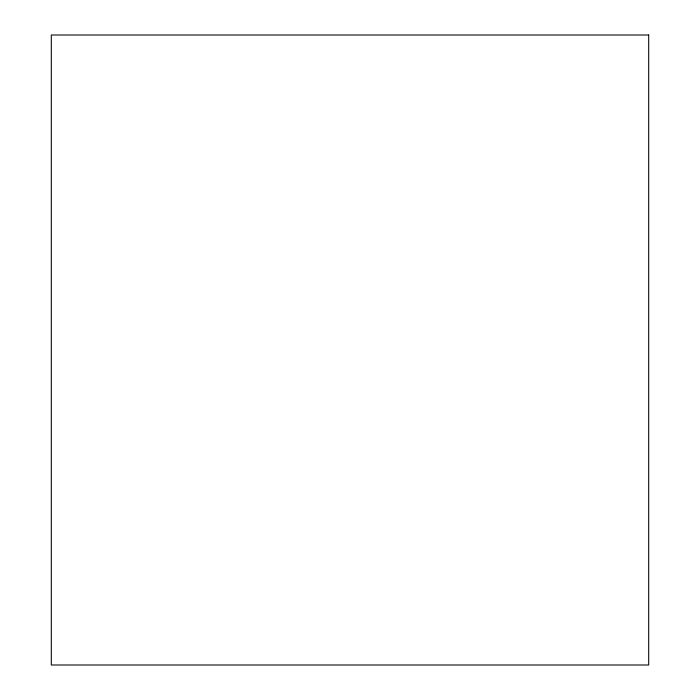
<?xml version="1.0" encoding="UTF-8"?>
<svg xmlns="http://www.w3.org/2000/svg" width="700" height="700" viewBox="0 0 700 700"><rect width="100%" height="100%" fill="white"/><g stroke="black" fill="none" stroke-linecap="round" stroke-linejoin="round"><path stroke-width="1.05" d="M648.699 35L51.301 35L51.301 665L648.699 665L648.699 35"/></g></svg>
